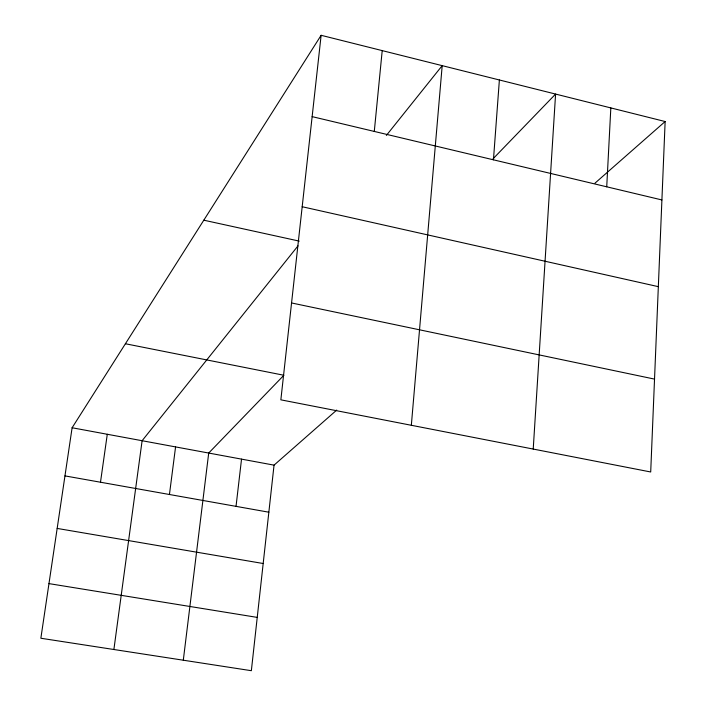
<?xml version="1.0" encoding="UTF-8"?>
<svg xmlns="http://www.w3.org/2000/svg" width="706" height="706" viewBox="0 0 706 706"><rect width="100%" height="100%" fill="white"/><g stroke="black" fill="none" stroke-linecap="round" stroke-linejoin="round"><path stroke-width="1.06" d="M665.14 121.529L650.703 471.979L280.856 399.834L321.124 35.3L665.14 121.529L595.034 183.119M606.728 186.799L610.831 107.921M533.224 449.06L555.587 94.074L493.026 158.815M493.45 159.821L499.38 79.981M411.333 425.286L442.194 65.649L386.358 135.437M374.286 131.44L382.211 50.611M336.718 410.08L274.043 465.148L251.354 670.7L40.86 638.25L72.109 427.757L321.124 35.3M236.033 506.352L241.531 459.129M183.304 660.207L208.711 453.049L283.883 375.257L125.412 343.751M169.44 494.5L175.573 446.916M113.887 649.502L142.109 440.72L298.003 245.873M100.49 482.224L107.286 434.269M48.97 583.615L257.231 617.397M57.168 528.423L263.179 563.512M64.961 475.897L268.845 512.203M72.109 427.757L274.043 465.148M291.56 302.962L654.524 379.104M203.813 220.193L299.273 241.117M302.186 206.734L658.336 286.662M312.14 116.631L661.91 199.948"/></g></svg>
